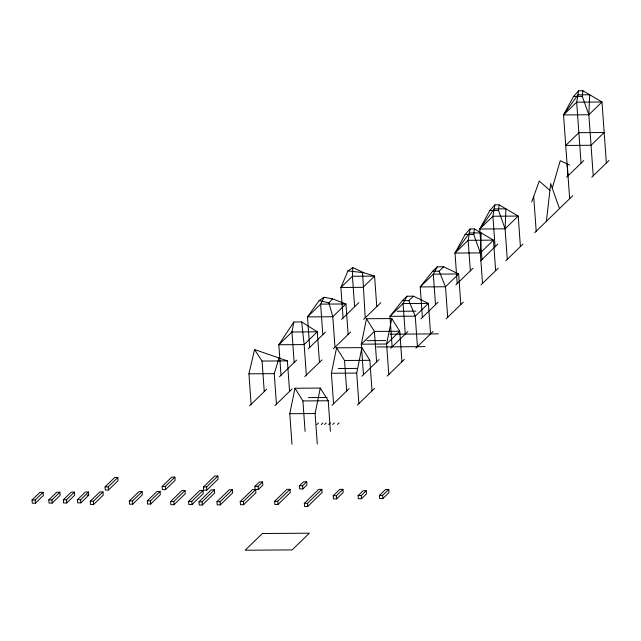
<?xml version="1.0" encoding="UTF-8"?>
<svg xmlns="http://www.w3.org/2000/svg" width="641" height="641" viewBox="0 0 641 641"><rect width="100%" height="100%" fill="white"/><g stroke="black" fill="none" stroke-linecap="round" stroke-linejoin="round"><path stroke-width="0.96" d="M482.521 283.418L480.333 252.899L481.167 232.899L469.412 232.979L455.014 253.075L457.201 283.586M507.279 259.349L505.092 228.837L505.925 208.83L494.171 208.91L479.772 229.005L481.96 259.525M593.229 175.786L588.855 114.763L589.688 94.756L577.934 94.844L563.543 114.939L567.918 175.963M376.772 306.622L374.584 276.111L363.832 272.721L352.814 267.601L352.43 276.263L354.617 306.775M546.396 221.321L550.675 183.606L559.457 208.621M480.333 252.899L473.739 234.486L474.38 228.909L470.109 228.933L465.07 234.542L455.014 253.075L480.333 252.899L493.466 240.135L474.38 228.909M505.092 228.837L498.498 210.416L499.139 204.84L494.868 204.872L489.828 210.472L479.772 229.005L505.092 228.837L518.224 216.065L499.139 204.84M588.855 114.763L582.268 96.342L582.909 90.766L578.631 90.798L573.591 96.406L563.543 114.939L588.855 114.763L601.987 101.999L582.909 90.766M470.109 228.933L468.146 240.311L470.334 270.822M494.868 204.872L492.905 216.241L495.092 246.753M578.631 90.798L576.676 102.175L581.05 163.199M294.155 362.502L291.967 331.99L293.85 322.006L301.655 321.95L317.279 331.814L319.466 362.325M291.967 444.221L289.78 413.709L294.98 388.254L320.292 388.077L328.224 400.761L330.411 431.281M317.279 444.045L315.092 413.533L320.292 388.077M333.576 403.766L331.389 373.254L336.589 347.799L361.909 347.63L369.841 360.314L372.028 390.826M401.923 361.756L399.744 331.245L391.803 318.561L366.492 318.737L361.292 344.185L363.479 374.705M358.896 403.59L356.708 373.078L361.909 347.63M391.803 318.561L386.603 344.017L388.791 374.528M251.12 404.335L248.932 373.823L254.557 349.561L287.384 360.883L289.572 391.395M552.254 188.101L560.25 160.683L569.641 165.074M276.431 404.167L274.252 373.647L279.083 357.886M531.701 201.955L539.281 181.074L549.906 190.385M352.814 267.601L347.999 270.879L340.892 287.48L343.079 317.992M348.119 334.482L345.932 303.962L332.623 298.874L324.017 297.288L320.62 304.138L307.48 316.91L309.667 347.422M430.576 333.905L428.388 303.393L413.445 296.174L406.979 296.222L403.077 303.57L389.944 316.334L392.132 346.853M460.823 304.499L458.635 273.987L443.692 266.768L437.234 266.816L433.324 274.164L420.192 286.936L422.379 317.447M281.022 375.273L278.835 344.754L293.85 322.006M324.017 297.288L319.21 300.541L307.48 316.91L332.799 316.734L345.932 303.962L320.62 304.138L322.808 334.65M406.979 296.222L402.42 300.653L389.944 316.334L415.256 316.165L428.388 303.393L403.077 303.57L405.264 334.081M437.234 266.816L432.667 271.247L420.192 286.936L445.503 286.759L458.635 273.987L433.324 274.164L435.511 304.675M334.987 347.246L332.799 316.734L328.881 302.856L332.623 298.874M32.05 500.02L39.926 492.36L43.091 492.336L43.324 495.517L35.439 503.177L32.274 503.201L32.05 500.02L35.215 499.996L43.091 492.336M48.828 499.908L56.704 492.248L59.869 492.224L60.102 495.405L52.217 503.065L49.053 503.081L48.828 499.908L51.993 499.884L59.869 492.224M63.331 499.804L71.207 492.144L74.372 492.12L74.604 495.301L66.72 502.961L63.555 502.985L63.331 499.804L66.496 499.78L74.372 492.12M77.457 499.708L85.333 492.048L88.498 492.024L88.73 495.205L80.846 502.865L77.681 502.889L77.457 499.708L80.622 499.684L88.498 492.024M90.253 501.27L99.844 491.943L103.009 491.927L103.233 495.1L93.642 504.427L90.477 504.443L90.253 501.27L93.418 501.246L103.009 491.927M105.084 486.856L114.667 477.529L117.832 477.513L118.064 480.686L108.473 490.012L105.308 490.028L105.084 486.856L108.249 486.831L117.832 477.513M278.963 344.634L292.096 331.862M129.338 500.998L138.921 491.679L142.086 491.655L142.318 494.836L132.727 504.155L129.562 504.179L129.338 500.998L132.503 500.974L142.086 491.655M304.09 344.642L317.223 331.878M147.31 500.877L156.901 491.551L160.066 491.527L160.29 494.708L150.699 504.026L147.534 504.05L147.31 500.877L150.475 500.853L160.066 491.527M162.141 486.455L171.724 477.136L174.889 477.112L175.121 480.293L165.53 489.612L162.365 489.636L162.141 486.455L165.306 486.439L174.889 477.112M249.541 405.873L266.736 389.159M279.444 376.804L296.631 360.09M308.217 348.832L325.412 332.118M341.629 319.402L358.816 302.696M563.543 114.939L576.676 102.175L601.987 101.999L606.362 163.022M170.634 501.51L181.884 490.581L185.049 490.557L185.273 493.738L174.023 504.667L170.859 504.691L170.634 501.51L173.799 501.494L185.049 490.557M274.861 405.697L292.048 388.983M304.763 376.628L321.95 359.921M333.408 348.776L350.603 332.07M363.655 319.37L380.85 302.664M188.606 501.39L199.856 490.453L203.021 490.429L203.245 493.61L191.996 504.547L188.831 504.571L188.606 501.39L191.771 501.366L203.021 490.429M203.437 486.976L214.687 476.039L217.852 476.015L218.076 479.196L206.827 490.133L203.662 490.157L203.437 486.976L206.602 486.952L217.852 476.015M198.998 501.823L211.29 489.868L214.455 489.852L214.679 493.025L202.388 504.98L199.223 504.996L198.998 501.823L202.155 501.799L214.455 489.852M455.014 253.075L468.146 240.311L493.466 240.135L495.653 270.646M479.772 229.005L492.905 216.241L518.224 216.065L520.412 246.577M402.42 300.653L408.878 300.613L413.445 296.174M432.667 271.247L439.125 271.207L443.692 266.768M216.97 501.695L229.262 489.748L232.427 489.724L232.651 492.905L220.36 504.852L217.195 504.876L216.97 501.695L220.135 501.679L232.427 489.724M331.998 405.296L349.193 388.59M361.901 376.235L379.087 359.521M390.681 348.255L407.868 331.549M420.929 318.857L438.115 302.143M455.863 284.892L473.05 268.186M480.614 260.831L497.809 244.117M566.572 177.269L583.759 160.562M316.854 424.566L318.497 422.972M255.134 489.54L254.902 486.359L259.421 481.976L262.586 481.952L262.81 485.133L258.299 489.516L252.522 489.588L240.231 501.534L240.455 504.715L243.62 504.691L255.911 492.745L255.687 489.564L243.388 501.518L240.231 501.534M321.261 424.542L322.904 422.94M254.902 486.359L258.067 486.343L262.586 481.952M324.618 424.518L326.261 422.924M328.729 424.486L330.371 422.892M332.759 424.462L334.402 422.868M337.462 424.43L339.105 422.828M357.317 405.128L374.504 388.414M387.22 376.059L404.407 359.345M415.865 348.207L433.06 331.501M446.12 318.801L463.307 302.095M481.046 284.844L498.241 268.13M505.805 260.775L523 244.069M534.722 232.667L572.79 195.665M591.763 177.22L608.95 160.506M274.604 501.302L286.896 489.347L290.061 489.331L290.293 492.504L278.002 504.459L274.837 504.475L274.604 501.302L277.769 501.278L290.061 489.331M299.443 485.766L303.546 481.776L306.71 481.76L306.935 484.933L302.832 488.923L299.668 488.947L299.443 485.766L302.608 485.75L306.71 481.76M304.331 503.337L318.689 489.371L321.854 489.347L322.086 492.528L307.72 506.494L304.555 506.51L304.331 503.337L307.496 503.313L321.854 489.347M333.232 495.741L339.802 489.363L342.967 489.339L343.191 492.52L336.629 498.898L333.464 498.922L333.232 495.741L336.397 495.725L342.967 489.339M358.111 495.573L363.03 490.782L366.195 490.766L366.428 493.939L361.5 498.73L358.335 498.754L358.111 495.573L361.276 495.549L366.195 490.766M379.44 495.429L385.594 489.444L388.758 489.42L388.983 492.6L382.829 498.578L379.664 498.602L379.44 495.429L382.597 495.405L388.758 489.42M347.999 270.879L363.832 272.721M573.591 96.406L582.268 96.342M489.828 210.472L498.498 210.416M465.07 234.542L473.739 234.486M397.164 311.278L416.009 311.149M291.967 331.99L317.279 331.814M389.952 334.185L438.26 333.857M366.916 340.683L385.762 340.555M278.835 344.754L304.146 344.586L306.334 375.097M376.82 346.957L425.127 346.621M254.557 349.561L262.065 361.059L287.384 360.883M336.589 347.799L344.521 360.49L369.841 360.314M338.264 368.535L357.109 368.407M248.932 373.823L274.252 373.647M331.389 373.254L356.708 373.078M308.361 397.604L327.206 397.476M294.98 388.254L302.913 400.937L328.224 400.761M289.78 413.709L315.092 413.533M87.144 495.213L88.73 495.205M319.21 300.541L328.881 302.856M366.492 318.737L374.424 331.421L376.612 361.933M439.125 271.207L445.503 286.759L447.69 317.271M408.878 300.613L415.256 316.165L417.443 346.677M301.655 321.95L304.146 344.586M567.165 163.92L569.665 198.702M533.697 196.458L536.188 231.241M382.597 495.405L382.829 498.578M365.234 317.84L362.574 272.914M361.276 495.549L361.5 498.73M344.521 360.49L346.709 391.002M336.397 495.725L336.629 498.898M302.913 400.937L305.1 431.449M307.496 503.313L307.72 506.494M302.608 485.75L302.832 488.923M277.769 501.278L278.002 504.459M262.065 361.059L264.252 391.571M258.067 486.343L258.299 489.516M243.388 501.518L243.62 504.691M220.135 501.679L220.36 504.852M206.602 486.952L206.827 490.133M202.155 501.799L202.388 504.98M191.771 501.366L191.996 504.547M173.799 501.494L174.023 504.667M165.306 486.439L165.53 489.612M150.475 500.853L150.699 504.026M132.503 500.974L132.727 504.155M108.249 486.831L108.473 490.012M93.418 501.246L93.642 504.427M80.622 499.684L80.846 502.865M66.496 499.78L66.72 502.961M51.993 499.884L52.217 503.065M35.215 499.996L35.439 503.177M352.43 276.263L340.892 287.48L363.046 287.328L374.584 276.111L352.43 276.263M374.424 331.421L361.292 344.185L386.603 344.017L399.744 331.245L374.424 331.421M578.863 132.687L565.731 145.451L591.042 145.275L604.175 132.511L578.863 132.687M262.345 533.52L245.158 550.234L292.152 549.906L309.347 533.2L262.345 533.52"/></g></svg>
